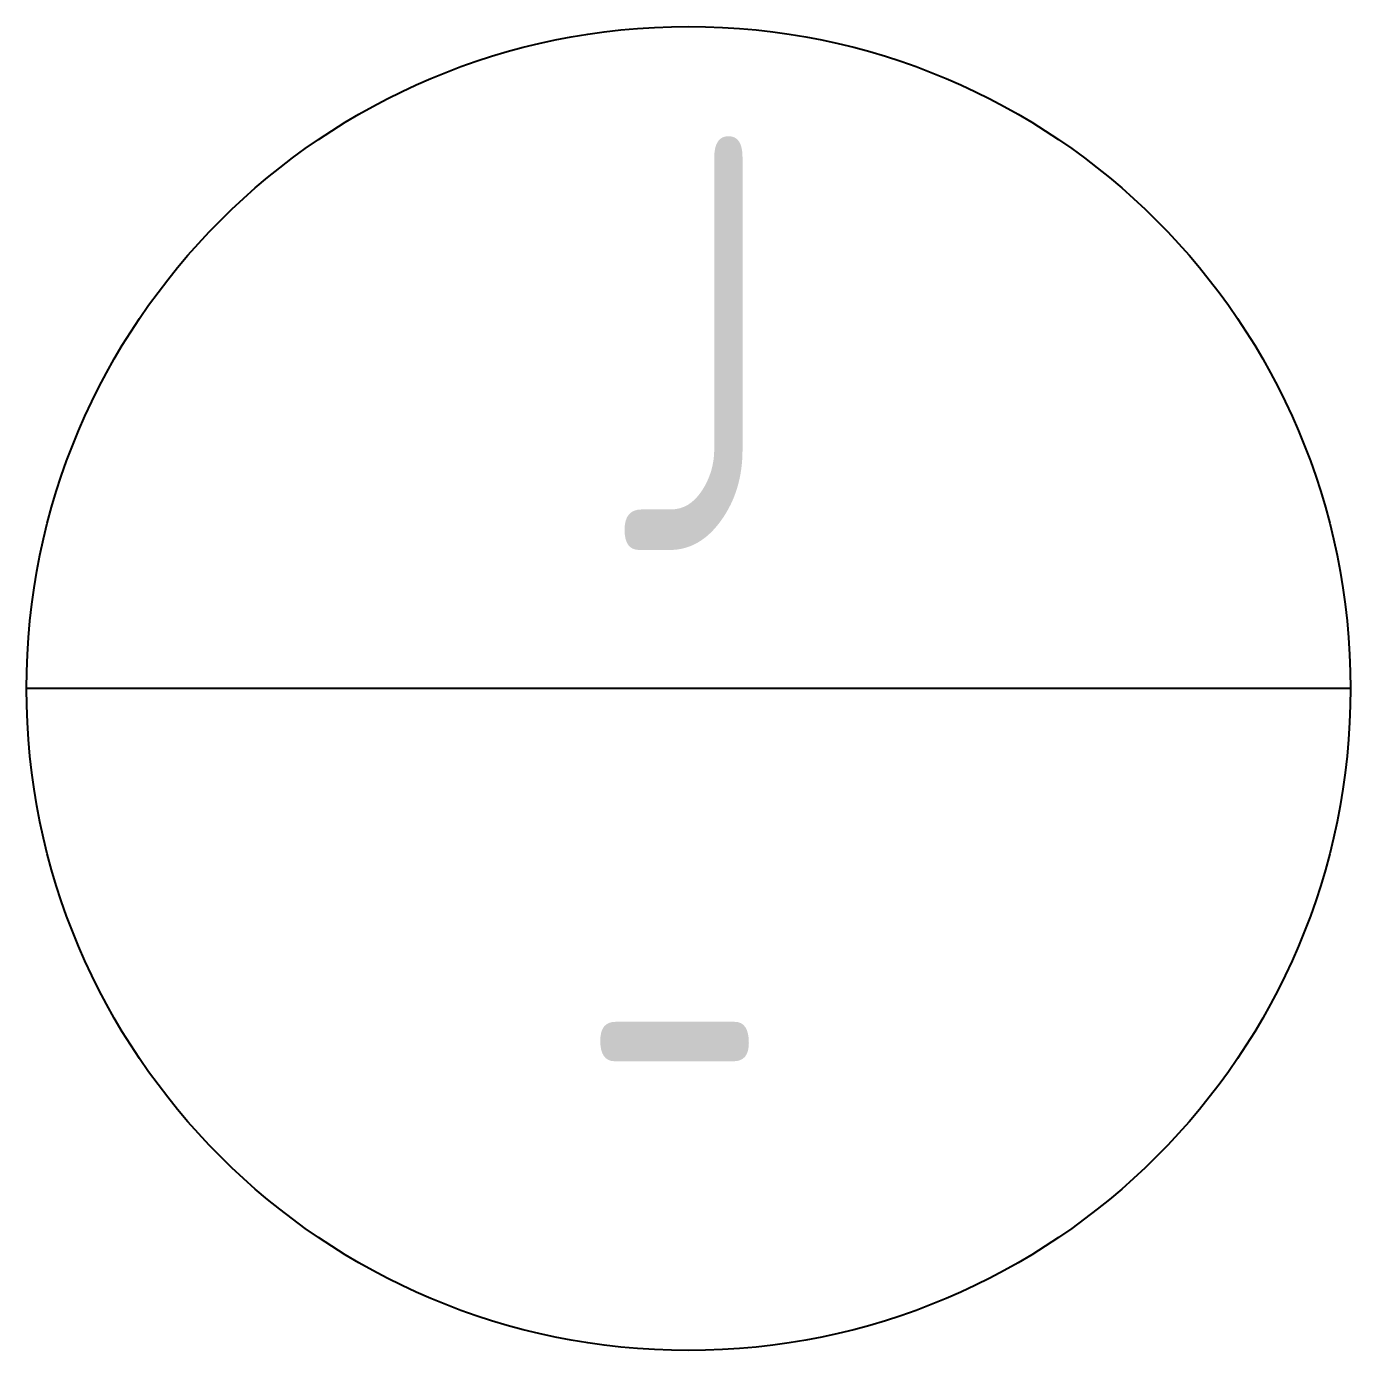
# Model space of a CAD drawing. Extents: x -973766 to 490869, y -74466 to 47007.
# Drawn here: x -973766 to -972966, y -4702 to -3902 of the extents above; entities that cross this region are included whole.
import ezdxf
from ezdxf.enums import TextEntityAlignment as Align

# ---------------------------------------------------------------- set-up
doc = ezdxf.new("R2010")
doc.units = 0
doc.header["$LTSCALE"] = 100
doc.header["$MEASUREMENT"] = 0
doc.layers.add('W-WSUP-EQPM', color=3, linetype='Continuous')
doc.layers.add('W-WSUP-NOTE', color=40, linetype='Continuous')
doc.styles.add('TH-STYLE3', font='tssdeng.shx', dxfattribs={"width": 0.8, "bigfont": 'tssdchn.shx'})

# ---------------------------------------------------------------- blocks, each defined once
blk = doc.blocks.new('给水进户管编号')
at = {"layer": 'W-WSUP-EQPM'}
blk.add_circle((0, 400), 400, dxfattribs=at)
at = {"layer": 'W-WSUP-NOTE'}
blk.add_line((400, 400), (-400, 400), dxfattribs=at)
at = {"layer": 'W-WSUP-NOTE', "style": 'TH-STYLE3', "width": 0.7}
blk.add_text('J', height=250, dxfattribs=at).set_placement((0, 608.69), align=Align.MIDDLE)
at = {"layer": 'W-WSUP-NOTE', "style": 'TH-STYLE3', "width": 0.7, "flags": 8}
blk.add_attdef('-', text='', height=250, dxfattribs=at).set_placement((-8.42, 87.52), align=Align.CENTER)

msp = doc.modelspace()

# ---------------------------------------------------------------- block references
at = {"layer": 'W-WSUP-EQPM'}
ref = msp.add_blockref('给水进户管编号', (-973366.31, -4702.14), dxfattribs=at)
ref.add_attrib('-', '-', dxfattribs={"layer": 'W-WSUP-NOTE', "height": 250, "style": 'TH-STYLE3', "width": 0.7}).set_placement((-973374.73, -4614.63), align=Align.CENTER)

doc.saveas('drawing.dxf')
